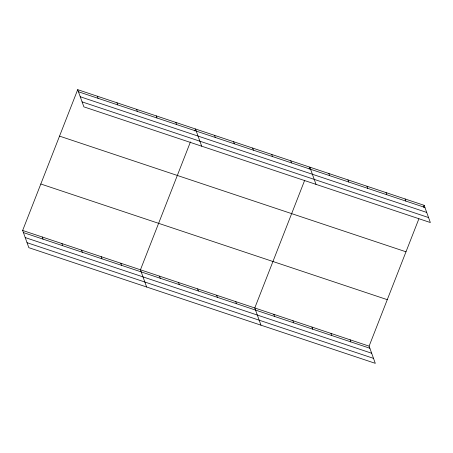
<?xml version="1.0" encoding="UTF-8"?>
<svg xmlns="http://www.w3.org/2000/svg" width="453" height="453" viewBox="0 0 453 453"><rect width="100%" height="100%" fill="white"/><g stroke="black" fill="none" stroke-linecap="round" stroke-linejoin="round"><path stroke-width="0.68" d="M418.855 218.884L369.11 346.137L375.305 363.34L28.845 247.672L22.65 230.464L77.695 89.66L424.155 205.328L430.35 222.536L83.89 106.863L77.695 89.66M190.447 141.897L140.447 269.795L146.642 286.998M194.733 130.923L195.492 128.986L201.687 146.194M304.524 180.713L254.779 307.966L260.973 325.169M309.065 169.094L309.824 167.157L316.018 184.365M423.396 207.264L424.155 205.328M78.454 91.772L424.92 207.446M80.249 96.755L426.709 212.423M82.095 101.885L428.555 217.553M59.53 136.127L405.99 251.794M40.815 183.997L387.275 299.671M22.65 230.464L369.11 346.137M23.409 232.582L369.875 348.249M25.204 237.559L371.664 353.232M27.05 242.689L373.515 358.363M405.101 198.969L405.86 201.081M386.047 192.604L386.805 194.722M366.992 186.245L367.751 188.357M347.932 179.881L348.697 181.998M328.878 173.522L329.642 175.634M290.769 160.798L291.528 162.91M350.056 339.773L350.82 341.89M271.715 154.433L272.474 156.551M331.001 333.414L331.76 335.526M252.655 148.074L253.42 150.186M311.947 327.049L312.706 329.167M233.601 141.71L234.365 143.828M292.893 320.69L293.652 322.802M214.546 135.351L215.305 137.463M273.833 314.325L274.597 316.443M175.86 122.435L176.619 124.547M235.724 301.602L236.483 303.72M156.223 115.877L156.987 117.995M216.67 295.243L217.429 297.355M136.591 109.32L137.355 111.438M197.616 288.878L198.374 290.996M116.959 102.769L117.723 104.881M178.556 282.519L179.32 284.631M97.327 96.212L98.086 98.329M159.501 276.154L160.266 278.272M120.815 263.238L121.574 265.356M101.183 256.687L101.942 258.799M81.551 250.13L82.31 252.247M61.914 243.572L62.678 245.69M42.282 237.021L43.046 239.133"/></g></svg>
